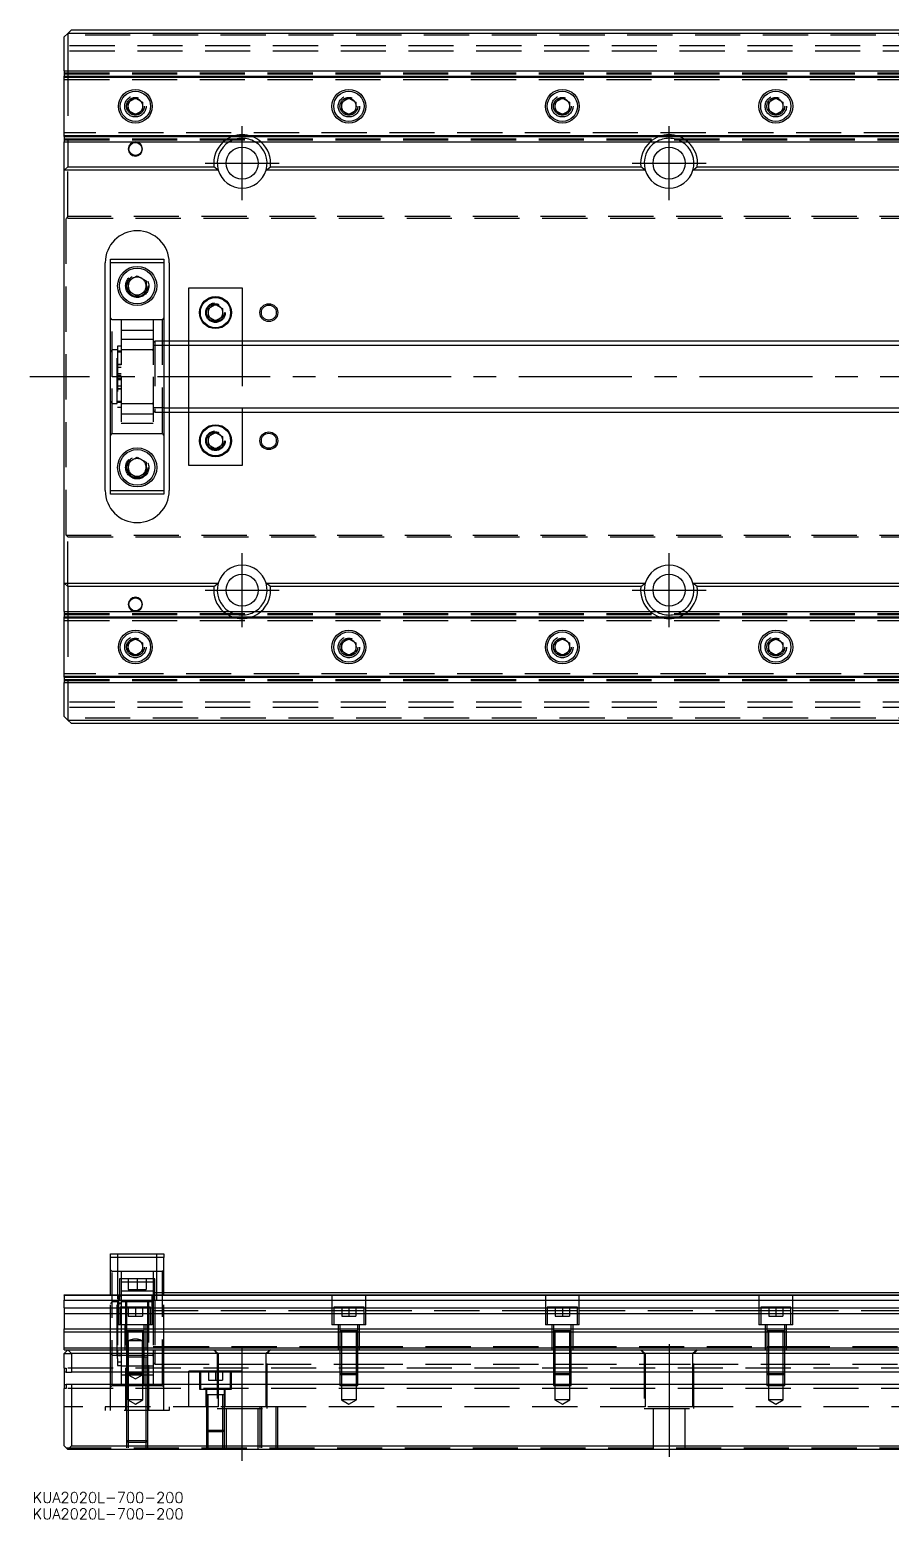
# Model space of a CAD drawing. Extents: x -10 to 959, y -321 to 120.
# Drawn here: x -9.7 to 232.4, y -321.1 to 97.5 of the extents above; entities that cross this region are included whole.
import ezdxf

# ---------------------------------------------------------------- set-up
doc = ezdxf.new("R2010")
doc.units = 0
doc.linetypes.add('CENTER', pattern=[50.8, 31.75, -6.35, 6.35, -6.35])
doc.linetypes.add('DASHED', pattern=[19.05, 12.7, -6.35])
doc.layers.get('0').update_dxf_attribs({"linetype": 'CONTINUOUS'})
doc.layers.add('CENTER', color=1, linetype='CENTER')
doc.styles.get("Standard").update_dxf_attribs({"font": 'txt.shx', "height": 3, "bigfont": 'bigfont.shx'})

# ---------------------------------------------------------------- blocks, each defined once
blk = doc.blocks.new('*U2')
at = {"color": 7, "linetype": 'CONTINUOUS'}
blk.add_text('KUA2020L-700-200', height=3, dxfattribs=at).set_placement((-8.9, -316.54))
blk = doc.blocks.new('*U3')
at = {"color": 7, "linetype": 'CONTINUOUS'}
blk.add_text('KUA2020L-700-200', height=3, dxfattribs=at).set_placement((-8.9, -321.13))

msp = doc.modelspace()

# ---------------------------------------------------------------- linework, layer by layer
at = {"color": 7, "linetype": 'CONTINUOUS'}
for p, q in [((1, 96.5), (0, 95.5)), ((2, 97.5), (1, 96.5)), ((1, 96.5), (1, 86)), ((250, 96.5), (1, 96.5)), ((2, 97.5), (250, 97.5)), ((0, 86), (0, 95.5)), ((0, 86), (0, 84.48)), ((0, 86), (250, 86)), ((0, 84.2), (0, 84.48)), ((0, 84.48), (248.73, 84.48)), ((0, 67.8), (0, 84.2)), ((0, 84.2), (248.05, 84.2)), ((18, 77.15), (20, 78.31)), ((18, 74.85), (18, 77.15)), ((20, 78.31), (22, 77.15)), ((22, 77.15), (22, 74.85)), ((78, 77.15), (80, 78.31)), ((78, 74.85), (78, 77.15)), ((80, 78.31), (82, 77.15)), ((82, 77.15), (82, 74.85)), ((138, 77.15), (140, 78.31)), ((138, 74.85), (138, 77.15)), ((140, 78.31), (142, 77.15)), ((142, 77.15), (142, 74.85)), ((198, 77.15), (200, 78.31)), ((198, 74.85), (198, 77.15)), ((200, 78.31), (202, 77.15)), ((202, 77.15), (202, 74.85)), ((20, 73.69), (18, 74.85)), ((22, 74.85), (20, 73.69)), ((80, 73.69), (78, 74.85)), ((82, 74.85), (80, 73.69)), ((140, 73.69), (138, 74.85)), ((142, 74.85), (140, 73.69)), ((200, 73.69), (198, 74.85)), ((202, 74.85), (200, 73.69)), ((0, 67.52), (0, 67.8)), ((0, 67.8), (250, 67.8)), ((0, 67.52), (0, 66)), ((0, 67.52), (250, 67.52)), ((0, 58), (0, 66)), ((0, 66), (250, 66)), ((1, 66), (1, 59)), ((0, 58), (1, 59)), ((1, 59), (42.06, 59)), ((43.29, 58), (42.06, 59)), ((56.71, 58), (57.94, 59)), ((57.94, 59), (162.06, 59)), ((163.29, 58), (162.06, 59)), ((176.71, 58), (177.94, 59)), ((177.94, 59), (250, 59)), ((0, -58), (0, 58)), ((43.29, 58), (0, 58)), ((163.29, 58), (56.71, 58)), ((250, 58), (176.71, 58)), ((11.5, -32), (11.5, 32)), ((13, 32), (13, 33)), ((13, 33), (28, 33)), ((13, -32), (13, 32)), ((28, 32), (13, 32)), ((28, 33), (28, 32)), ((28, 32), (28, -32)), ((29.5, 32), (29.5, 10)), ((18, 26.94), (20.5, 28.39)), ((18, 24.06), (18, 26.94)), ((20.5, 28.39), (23, 26.94)), ((23, 26.94), (23, 24.06)), ((20.5, 22.61), (18, 24.06)), ((23, 24.06), (20.5, 22.61)), ((35, 25), (50, 25)), ((35, 10), (35, 25)), ((50, 25), (50, 10)), ((40.5, 19.15), (42.5, 20.31)), ((40.5, 16.85), (40.5, 19.15)), ((42.5, 15.69), (40.5, 16.85)), ((42.5, 20.31), (44.5, 19.15)), ((44.5, 16.85), (42.5, 15.69)), ((44.5, 19.15), (44.5, 16.85)), ((250, 10), (28, 10)), ((28, -10), (250, -10)), ((29.5, -10), (29.5, -32)), ((35, -25), (35, -10)), ((50, -10), (50, -25)), ((40.5, -16.85), (42.5, -15.69)), ((42.5, -15.69), (44.5, -16.85)), ((40.5, -19.15), (40.5, -16.85)), ((42.5, -20.31), (40.5, -19.15)), ((44.5, -19.15), (42.5, -20.31)), ((44.5, -16.85), (44.5, -19.15)), ((18, -24.06), (20.5, -22.61)), ((18, -26.94), (18, -24.06)), ((20.5, -22.61), (23, -24.06)), ((23, -24.06), (23, -26.94)), ((50, -25), (35, -25)), ((20.5, -28.39), (18, -26.94)), ((23, -26.94), (20.5, -28.39)), ((13, -33), (13, -32)), ((13, -32), (28, -32)), ((28, -33), (13, -33)), ((28, -32), (28, -33)), ((0, -66), (0, -58)), ((0, -58), (43.29, -58)), ((1, -59), (0, -58)), ((42.06, -59), (43.29, -58)), ((56.71, -58), (163.29, -58)), ((57.94, -59), (56.71, -58)), ((162.06, -59), (163.29, -58)), ((176.71, -58), (250, -58)), ((177.94, -59), (176.71, -58)), ((42.06, -59), (1, -59)), ((1, -59), (1, -66)), ((162.06, -59), (57.94, -59)), ((250, -59), (177.94, -59)), ((0, -66), (0, -67.52)), ((0, -66), (250, -66)), ((0, -67.52), (250, -67.52)), ((0, -67.8), (0, -67.52)), ((0, -67.8), (250, -67.8)), ((0, -84.2), (0, -67.8)), ((18, -74.85), (20, -73.69)), ((18, -77.15), (18, -74.85)), ((20, -73.69), (22, -74.85)), ((22, -74.85), (22, -77.15)), ((78, -74.85), (80, -73.69)), ((78, -77.15), (78, -74.85)), ((80, -73.69), (82, -74.85)), ((82, -74.85), (82, -77.15)), ((138, -74.85), (140, -73.69)), ((138, -77.15), (138, -74.85)), ((140, -73.69), (142, -74.85)), ((142, -74.85), (142, -77.15)), ((198, -74.85), (200, -73.69)), ((198, -77.15), (198, -74.85)), ((200, -73.69), (202, -74.85)), ((202, -74.85), (202, -77.15)), ((20, -78.31), (18, -77.15)), ((22, -77.15), (20, -78.31)), ((80, -78.31), (78, -77.15)), ((82, -77.15), (80, -78.31)), ((140, -78.31), (138, -77.15)), ((142, -77.15), (140, -78.31)), ((200, -78.31), (198, -77.15)), ((202, -77.15), (200, -78.31)), ((0, -84.2), (248.05, -84.2)), ((0, -84.48), (0, -84.2)), ((0, -84.48), (0, -86)), ((0, -84.48), (248.73, -84.48)), ((0, -95.5), (0, -86)), ((0, -86), (250, -86)), ((1, -86), (1, -96.5)), ((0, -95.5), (1, -96.5)), ((1, -96.5), (2, -97.5)), ((1, -96.5), (250, -96.5)), ((250, -97.5), (2, -97.5)), ((13, -246.54), (28, -246.54)), ((13, -247.54), (13, -246.54)), ((28, -246.54), (28, -247.54)), ((13, -258.04), (13, -247.54)), ((28, -247.54), (13, -247.54)), ((28, -258.04), (28, -247.54)), ((0, -258.2), (0, -258.04)), ((0, -258.04), (256.5, -258.04)), ((0, -258.2), (256.5, -258.2)), ((0, -258.2), (0, -259.6)), ((256.5, -257.54), (28, -257.54)), ((0, -261.68), (0, -259.6)), ((0, -259.6), (256.5, -259.6)), ((0, -261.68), (0, -263.3)), ((0, -261.68), (256.5, -261.68)), ((0, -263.3), (0, -267.59)), ((0, -263.3), (256.5, -263.3)), ((0, -267.59), (256.5, -267.59)), ((0, -268.44), (0, -267.59)), ((0, -268.44), (700, -268.44)), ((0, -272.94), (0, -268.44)), ((0, -273.54), (0, -272.94)), ((0, -272.94), (700, -272.94)), ((0, -274.54), (1, -273.54)), ((0, -273.54), (1, -273.54)), ((0, -278.69), (0, -274.54)), ((1, -273.54), (699, -273.54)), ((1, -273.54), (2, -274.54)), ((2, -274.54), (2, -279.84)), ((698, -274.54), (2, -274.54)), ((0, -278.69), (0, -279.84)), ((0, -278.69), (0.5, -278.69)), ((0, -279.84), (0, -283.24)), ((0.5, -279.84), (0, -279.84)), ((0.5, -278.69), (0.5, -279.84)), ((0.5, -279.84), (2, -279.84)), ((698, -279.84), (2, -279.84)), ((0, -283.24), (0, -284.39)), ((0, -283.24), (0.5, -283.24)), ((0.5, -284.39), (0, -284.39)), ((0, -300.54), (0, -284.39)), ((2, -283.24), (0.5, -283.24)), ((0.5, -283.24), (0.5, -284.39)), ((698, -283.24), (2, -283.24)), ((2, -283.24), (2, -300.54)), ((1, -301.54), (0, -300.54)), ((2, -300.54), (1, -301.54)), ((2, -300.54), (698, -300.54)), ((699, -301.54), (1, -301.54))]:
    msp.add_line(p, q, dxfattribs=at)
at = {"color": 3, "linetype": 'DASHED'}
for p, q in [((700, 93), (0, 93)), ((266.2, 96), (0.5, 96)), ((700, 91.5), (0, 91.5)), ((0, 85.4), (700, 85.4)), ((0, 85.15), (250, 85.15)), ((0, 84.42), (256.5, 84.42)), ((1, 86), (1, 66)), ((0, 83.5), (256.5, 83.5)), ((17.5, 76), (17.53, 76.37)), ((77.5, 76), (77.53, 76.37)), ((137.5, 76), (137.53, 76.41)), ((197.5, 76), (197.53, 76.41)), ((256.5, 68.5), (0, 68.5)), ((0, 67.58), (256.5, 67.58)), ((0, 66.85), (250, 66.85)), ((0, 66.6), (700, 66.6)), ((1, 45), (1, 59)), ((1, 45), (0.5, 44.5)), ((0.5, -44.5), (0.5, 44.5)), ((699.5, 44.5), (0.5, 44.5)), ((699, 45), (1, 45)), ((17.5, 25.5), (17.52, 25.85)), ((40, 18), (40.02, 18.3)), ((13.5, 16), (13, 16.5)), ((16, 16), (13.5, 16)), ((13.5, 0), (13.5, 16)), ((25, 16), (16, 16)), ((16, 16), (16, 0)), ((25, 13.02), (16, 13.02)), ((27.5, 16), (25, 16)), ((25, 16), (25, 0)), ((28, 16.5), (27.5, 16)), ((27.5, 16), (27.5, -16)), ((16, 8.55), (15, 8.55)), ((15, 8.55), (15, -8.55)), ((25, 10.47), (16, 10.47)), ((25.5, 10), (25, 9.5)), ((28, 8.75), (25, 8.75)), ((28, 10), (25.5, 10)), ((25.5, 10), (25.5, -10)), ((29.5, 10), (29.5, 5)), ((35, 5), (35, 10)), ((50, 10), (50, -10)), ((13.5, 7.5), (13, 7)), ((14.85, 7.5), (13.5, 7.5)), ((14.85, -7.5), (14.85, 7.5)), ((15, 7.15), (14.85, 7.15)), ((16, 7.15), (15, 7.15)), ((16, 6.9), (15, 6.9)), ((24.7, 7.5), (16, 7.5)), ((25, 7.5), (24.7, 7.5)), ((29.5, 5), (29.5, -5)), ((35, -5), (35, 5)), ((13.5, -16), (13.5, 0)), ((16, 3.4), (15, 3.4)), ((15, 3.4), (16, 3.4)), ((16, 2.55), (15, 2.55)), ((15, 0.85), (16, 0.85)), ((15, 0.42), (16, 0.42)), ((16, 0), (16, -16)), ((25, 0), (25, -16)), ((15, -0.43), (16, -0.43)), ((16, -0.85), (15, -0.85)), ((15, -2.55), (16, -2.55)), ((15, -3.4), (16, -3.4)), ((16, -3.4), (15, -3.4)), ((13, -7), (13.5, -7.5)), ((13.5, -7.5), (14.85, -7.5)), ((14.85, -7.15), (15, -7.15)), ((15, -6.9), (16, -6.9)), ((15, -7.15), (16, -7.15)), ((16, -7.5), (24.7, -7.5)), ((24.7, -7.5), (25, -7.5)), ((29.5, -5), (29.5, -10)), ((35, -10), (35, -5)), ((15, -8.55), (16, -8.55)), ((16, -10.47), (25, -10.47)), ((28, -8.75), (25, -8.75)), ((25, -9.5), (25.5, -10)), ((25.5, -10), (28, -10)), ((13, -16.5), (13.5, -16)), ((13.5, -16), (16, -16)), ((16, -13.02), (25, -13.02)), ((16, -16), (25, -16)), ((25, -16), (27.5, -16)), ((27.5, -16), (28, -16.5)), ((40, -18), (40.02, -17.7)), ((17.5, -25.5), (17.52, -25.15)), ((0.5, -44.5), (1, -45)), ((0.5, -44.5), (699.5, -44.5)), ((1, -59), (1, -45)), ((1, -45), (699, -45)), ((0, -66.6), (700, -66.6)), ((0, -66.85), (250, -66.85)), ((1, -66), (1, -86)), ((0, -67.58), (256.5, -67.58)), ((0, -68.5), (256.5, -68.5)), ((17.5, -76), (17.53, -75.59)), ((77.5, -76), (77.53, -75.59)), ((137.5, -76), (137.53, -75.59)), ((197.5, -76), (197.53, -75.59)), ((256.5, -83.5), (0, -83.5)), ((0, -84.42), (256.5, -84.42)), ((0, -85.15), (250, -85.15)), ((0, -85.4), (700, -85.4)), ((700, -91.5), (0, -91.5)), ((700, -93), (0, -93)), ((266.2, -96), (0.5, -96)), ((15, -246.54), (15, -259.54)), ((26, -259.54), (26, -246.54)), ((13.5, -251.54), (13, -251.04)), ((28, -251.04), (27.5, -251.54)), ((16, -251.54), (13.5, -251.54)), ((13.5, -283.54), (13.5, -251.54)), ((15.5, -253.54), (15.5, -258.04)), ((25.5, -253.54), (15.5, -253.54)), ((25, -251.54), (16, -251.54)), ((16, -251.54), (16, -253.54)), ((16, -253.54), (16, -258.04)), ((25, -254.51), (16, -254.51)), ((18, -253.54), (18, -256.54)), ((20.5, -253.54), (20.5, -256.54)), ((23, -253.54), (23, -256.54)), ((27.5, -251.54), (25, -251.54)), ((25, -251.54), (25, -253.54)), ((25, -253.54), (25, -258.04)), ((25.5, -258.04), (25.5, -253.54)), ((27.5, -251.54), (27.5, -283.54)), ((13, -273.54), (13, -258.04)), ((15.5, -258.44), (15, -258.44)), ((15, -259.54), (26, -259.54)), ((15, -259.54), (15, -273.54)), ((15.25, -258.04), (15.25, -266.54)), ((15.5, -258.04), (15.5, -259.54)), ((16, -258.44), (15.5, -258.44)), ((25, -257.06), (16, -257.06)), ((16, -258.04), (16, -259.54)), ((16, -259.54), (16, -261.54)), ((17.25, -259.54), (17.25, -290.54)), ((17.5, -259.54), (17.5, -261.54)), ((18, -256.54), (20.5, -256.54)), ((20.5, -256.54), (23, -256.54)), ((23.5, -261.54), (23.5, -259.54)), ((23.75, -290.54), (23.75, -259.54)), ((24.75, -266.54), (24.75, -258.04)), ((25.5, -257.54), (25, -258.04)), ((25, -258.04), (25, -259.54)), ((25, -259.54), (25, -273.54)), ((28, -257.54), (25.5, -257.54)), ((25.5, -259.54), (25.5, -258.04)), ((25.5, -259.54), (25.5, -273.54)), ((28, -273.54), (28, -258.04)), ((75.25, -258.04), (75.25, -266.54)), ((84.75, -266.54), (84.75, -258.04)), ((135.25, -258.04), (135.25, -266.54)), ((144.75, -266.54), (144.75, -258.04)), ((195.25, -258.04), (195.25, -266.54)), ((204.75, -266.54), (204.75, -258.04)), ((13.5, -260.04), (13, -260.54)), ((14.85, -260.04), (13.5, -260.04)), ((14.85, -273.54), (14.85, -260.04)), ((15, -260.39), (14.85, -260.39)), ((16, -260.39), (15, -260.39)), ((16, -260.64), (15, -260.64)), ((15.75, -261.54), (15.75, -266.54)), ((24.25, -261.54), (15.75, -261.54)), ((17.5, -260.04), (16, -260.04)), ((16, -261.54), (16, -266.54)), ((23.5, -260.04), (17.5, -260.04)), ((17.5, -261.54), (17.5, -266.54)), ((18, -261.54), (18, -264.04)), ((20, -261.54), (20, -264.04)), ((22, -261.54), (22, -264.04)), ((24.7, -260.04), (23.5, -260.04)), ((23.5, -266.54), (23.5, -261.54)), ((24.25, -266.54), (24.25, -261.54)), ((25, -260.04), (24.7, -260.04)), ((28, -262.54), (25, -262.54)), ((75.75, -262.54), (28, -262.54)), ((75.75, -261.54), (75.75, -266.54)), ((84.25, -261.54), (75.75, -261.54)), ((84.25, -262.54), (75.75, -262.54)), ((78, -261.54), (78, -264.04)), ((80, -261.54), (80, -264.04)), ((82, -261.54), (82, -264.04)), ((84.25, -266.54), (84.25, -261.54)), ((135.75, -262.54), (84.25, -262.54)), ((135.75, -261.54), (135.75, -266.54)), ((144.25, -261.54), (135.75, -261.54)), ((144.25, -262.54), (135.75, -262.54)), ((138, -261.54), (138, -264.04)), ((140, -261.54), (140, -264.04)), ((142, -261.54), (142, -264.04)), ((144.25, -266.54), (144.25, -261.54)), ((195.75, -262.54), (144.25, -262.54)), ((195.75, -261.54), (195.75, -266.54)), ((204.25, -261.54), (195.75, -261.54)), ((204.25, -262.54), (195.75, -262.54)), ((198, -261.54), (198, -264.04)), ((200, -261.54), (200, -264.04)), ((202, -261.54), (202, -264.04)), ((204.25, -266.54), (204.25, -261.54)), ((255.75, -262.54), (204.25, -262.54)), ((24.75, -266.54), (15.25, -266.54)), ((16, -266.54), (16, -273.54)), ((17, -266.54), (17, -273.54)), ((17.5, -266.54), (17.5, -268.14)), ((18, -264.04), (20, -264.04)), ((20, -264.04), (22, -264.04)), ((22.5, -268.14), (22.5, -266.54)), ((23, -273.54), (23, -266.54)), ((23.5, -273.54), (23.5, -266.54)), ((84.75, -266.54), (75.25, -266.54)), ((77, -266.54), (77, -273.54)), ((77.5, -266.54), (77.5, -268.14)), ((78, -264.04), (80, -264.04)), ((80, -264.04), (82, -264.04)), ((82.5, -268.14), (82.5, -266.54)), ((83, -273.54), (83, -266.54)), ((144.75, -266.54), (135.25, -266.54)), ((137, -266.54), (137, -273.54)), ((137.5, -266.54), (137.5, -268.14)), ((138, -264.04), (140, -264.04)), ((140, -264.04), (142, -264.04)), ((142.5, -268.14), (142.5, -266.54)), ((143, -273.54), (143, -266.54)), ((204.75, -266.54), (195.25, -266.54)), ((197, -266.54), (197, -273.54)), ((197.5, -266.54), (197.5, -268.14)), ((198, -264.04), (200, -264.04)), ((200, -264.04), (202, -264.04)), ((202.5, -268.14), (202.5, -266.54)), ((203, -273.54), (203, -266.54)), ((17.5, -268.13), (17.5, -268.14)), ((22.5, -268.14), (17.5, -268.14)), ((17.5, -268.14), (17.5, -273.54)), ((17.5, -268.14), (17.5, -268.14)), ((17.9, -268.14), (17.9, -273.54)), ((18, -271.04), (18, -273.54)), ((22, -271.04), (18, -271.04)), ((20.06, -270.54), (19.94, -270.54)), ((22, -273.54), (22, -271.04)), ((22.1, -273.54), (22.1, -268.14)), ((22.5, -268.14), (22.5, -268.13)), ((22.5, -273.54), (22.5, -268.14)), ((22.5, -268.14), (22.5, -268.14)), ((77.5, -268.13), (77.5, -268.14)), ((82.5, -268.14), (77.5, -268.14)), ((77.5, -268.14), (77.5, -268.14)), ((77.5, -268.14), (77.5, -273.54)), ((77.9, -268.14), (77.9, -273.54)), ((82.1, -273.54), (82.1, -268.14)), ((82.5, -268.14), (82.5, -268.13)), ((82.5, -268.14), (82.5, -268.14)), ((82.5, -273.54), (82.5, -268.14)), ((137.5, -268.13), (137.5, -268.14)), ((142.5, -268.14), (137.5, -268.14)), ((142.5, -268.14), (137.5, -268.14)), ((137.5, -268.14), (137.5, -273.54)), ((137.5, -268.14), (137.5, -268.14)), ((137.9, -268.14), (137.9, -273.54)), ((142.1, -273.54), (142.1, -268.14)), ((142.5, -268.14), (142.5, -268.13)), ((142.5, -273.54), (142.5, -268.14)), ((142.5, -268.14), (142.5, -268.14)), ((197.5, -268.13), (197.5, -268.14)), ((202.5, -268.14), (197.5, -268.14)), ((202.5, -268.14), (197.5, -268.14)), ((197.5, -268.14), (197.5, -273.54)), ((197.5, -268.14), (197.5, -268.14)), ((197.9, -268.14), (197.9, -273.54)), ((202.1, -273.54), (202.1, -268.14)), ((202.5, -268.14), (202.5, -268.13)), ((202.5, -273.54), (202.5, -268.14)), ((202.5, -268.14), (202.5, -268.14)), ((0, -274.54), (2, -274.54)), ((13, -279.84), (13, -273.54)), ((13, -274.54), (13.5, -275.04)), ((13.5, -275.04), (14.85, -275.04)), ((14.85, -275.04), (14.85, -273.54)), ((14.85, -274.69), (15, -274.69)), ((15, -273.54), (15, -274.41)), ((15, -275.98), (15, -274.41)), ((15, -274.43), (16, -274.43)), ((15, -274.43), (16, -274.43)), ((15, -274.69), (16, -274.69)), ((16, -275.22), (15, -275.22)), ((15, -275.98), (15, -277.73)), ((16, -273.54), (16, -279.84)), ((16, -275.04), (17.5, -275.04)), ((17.5, -273.54), (17.5, -279.84)), ((17.5, -273.54), (17.5, -279.84)), ((17.5, -275.04), (17.9, -275.04)), ((17.9, -275.54), (17.5, -275.54)), ((17.9, -273.54), (17.9, -279.84)), ((17.9, -275.04), (18, -275.04)), ((18, -275.54), (17.9, -275.54)), ((18, -273.54), (18, -279.84)), ((18, -275.04), (22, -275.04)), ((22, -275.54), (18, -275.54)), ((22, -279.84), (22, -273.54)), ((22, -275.04), (22.1, -275.04)), ((22.1, -275.54), (22, -275.54)), ((22.1, -279.84), (22.1, -273.54)), ((22.1, -275.04), (22.5, -275.04)), ((22.5, -275.54), (22.1, -275.54)), ((22.5, -279.84), (22.5, -273.54)), ((22.5, -279.84), (22.5, -273.54)), ((22.5, -275.04), (23.5, -275.04)), ((23.5, -275.54), (22.5, -275.54)), ((23, -279.84), (23, -275.54)), ((23.5, -275.54), (23.5, -273.54)), ((23.5, -275.04), (24.7, -275.04)), ((23.5, -275.54), (23.5, -275.53)), ((23.5, -279.84), (23.5, -275.54)), ((23.5, -275.54), (23.5, -275.54)), ((24.7, -275.04), (25, -275.04)), ((25, -272.54), (28, -272.54)), ((25, -273.54), (25, -279.84)), ((25.5, -273.54), (25.5, -277.54)), ((28, -272.54), (77.5, -272.54)), ((28, -279.84), (28, -273.54)), ((42, -273.54), (43, -274.54)), ((42.06, -273.54), (43.29, -274.54)), ((43, -274.54), (43, -290.04)), ((43.29, -274.54), (43.29, -279.84)), ((57.94, -273.54), (56.71, -274.54)), ((56.71, -279.84), (56.71, -274.54)), ((57, -274.54), (58, -273.54)), ((57, -290.04), (57, -274.54)), ((77.5, -272.54), (77.9, -272.54)), ((77.5, -273.54), (77.5, -279.84)), ((77.5, -273.54), (77.5, -279.84)), ((77.9, -272.54), (82.1, -272.54)), ((77.9, -273.54), (77.9, -279.84)), ((82.1, -272.54), (82.5, -272.54)), ((82.1, -279.84), (82.1, -273.54)), ((82.5, -272.54), (137.5, -272.54)), ((82.5, -279.84), (82.5, -273.54)), ((82.5, -279.84), (82.5, -273.54)), ((137.5, -272.54), (137.9, -272.54)), ((137.5, -273.54), (137.5, -279.84)), ((137.5, -273.54), (137.5, -279.84)), ((137.9, -272.54), (142.1, -272.54)), ((137.9, -273.54), (137.9, -279.84)), ((142.1, -272.54), (142.5, -272.54)), ((142.1, -279.84), (142.1, -273.54)), ((142.5, -272.54), (197.5, -272.54)), ((142.5, -279.84), (142.5, -273.54)), ((142.5, -279.84), (142.5, -273.54)), ((162, -273.54), (163, -274.54)), ((162.06, -273.54), (163.29, -274.54)), ((163, -274.54), (163, -290.04)), ((163.29, -274.54), (163.29, -279.84)), ((177.94, -273.54), (176.71, -274.54)), ((176.71, -279.84), (176.71, -274.54)), ((177, -274.54), (178, -273.54)), ((177, -290.04), (177, -274.54)), ((197.5, -272.54), (197.9, -272.54)), ((197.5, -273.54), (197.5, -279.84)), ((197.5, -273.54), (197.5, -279.84)), ((197.9, -272.54), (202.1, -272.54)), ((197.9, -273.54), (197.9, -279.84)), ((202.1, -272.54), (202.5, -272.54)), ((202.1, -279.84), (202.1, -273.54)), ((202.5, -272.54), (238, -272.54)), ((202.5, -279.84), (202.5, -273.54)), ((202.5, -279.84), (202.5, -273.54)), ((699.5, -278.69), (0.5, -278.69)), ((13, -283.24), (13, -279.84)), ((15, -276.92), (16, -276.92)), ((15, -277.73), (15, -277.93)), ((15, -277.93), (16, -277.93)), ((16, -278.01), (17.5, -278.01)), ((16, -279.84), (16, -283.24)), ((17.5, -278.01), (17.9, -278.01)), ((17.5, -279.84), (17.5, -280.14)), ((17.5, -279.84), (17.5, -280.14)), ((17.5, -280.14), (17.9, -280.54)), ((17.5, -280.14), (17.5, -283.24)), ((17.5, -280.14), (22.5, -280.14)), ((17.9, -278.01), (18, -278.01)), ((17.9, -279.84), (17.9, -280.54)), ((18, -278.01), (22, -278.01)), ((18, -279.84), (18, -279.91)), ((18, -279.91), (18, -280.54)), ((18, -279.91), (18.17, -280.54)), ((22, -279.91), (18, -279.91)), ((21.83, -280.54), (22, -279.91)), ((22, -278.01), (22.1, -278.01)), ((22, -279.91), (22, -279.84)), ((22, -280.54), (22, -279.91)), ((22.1, -278.01), (22.5, -278.01)), ((22.1, -280.54), (22.1, -279.84)), ((22.1, -280.54), (22.5, -280.14)), ((22.5, -278.01), (23, -278.01)), ((22.5, -280.14), (22.5, -279.84)), ((22.5, -280.14), (22.5, -279.84)), ((22.5, -283.24), (22.5, -280.14)), ((23, -278.01), (23.5, -278.01)), ((23, -283.24), (23, -279.84)), ((23.5, -278.01), (25, -278.01)), ((23.5, -283.24), (23.5, -279.84)), ((25, -277.04), (25.5, -277.54)), ((25, -279.84), (25, -283.24)), ((25.5, -277.54), (28, -277.54)), ((28, -277.54), (43.29, -277.54)), ((28, -283.24), (28, -279.84)), ((43.29, -279.54), (35, -279.54)), ((35, -279.84), (35, -279.54)), ((35, -283.24), (35, -279.84)), ((38, -279.54), (38, -284.54)), ((38.25, -279.54), (38.25, -279.84)), ((38.25, -279.84), (38.25, -283.24)), ((40.5, -279.54), (40.5, -282.04)), ((42.5, -279.54), (42.5, -282.04)), ((43.29, -277.54), (56.71, -277.54)), ((50, -279.54), (43.29, -279.54)), ((43.29, -279.84), (43.29, -283.24)), ((44.5, -279.54), (44.5, -282.04)), ((46.75, -279.84), (46.75, -279.54)), ((46.75, -283.24), (46.75, -279.84)), ((47, -284.54), (47, -279.54)), ((50, -279.84), (50, -279.54)), ((50, -283.24), (50, -279.84)), ((56.71, -277.54), (77.5, -277.54)), ((56.71, -283.24), (56.71, -279.84)), ((77.5, -277.54), (77.9, -277.54)), ((77.5, -279.84), (77.5, -280.14)), ((77.5, -279.84), (77.5, -280.14)), ((77.5, -280.14), (77.9, -280.54)), ((77.5, -280.14), (77.5, -283.24)), ((77.5, -280.14), (82.5, -280.14)), ((77.9, -277.54), (82.1, -277.54)), ((77.9, -279.84), (77.9, -280.54)), ((82.1, -277.54), (82.5, -277.54)), ((82.1, -280.54), (82.1, -279.84)), ((82.1, -280.54), (82.5, -280.14)), ((82.5, -277.54), (137.5, -277.54)), ((82.5, -280.14), (82.5, -279.84)), ((82.5, -280.14), (82.5, -279.84)), ((82.5, -283.24), (82.5, -280.14)), ((137.5, -277.54), (137.9, -277.54)), ((137.5, -279.84), (137.5, -280.14)), ((137.5, -279.84), (137.5, -280.14)), ((137.5, -280.14), (137.9, -280.54)), ((137.5, -280.14), (137.5, -283.24)), ((137.5, -280.14), (142.5, -280.14)), ((137.9, -277.54), (142.1, -277.54)), ((137.9, -279.84), (137.9, -280.54)), ((142.1, -277.54), (142.5, -277.54)), ((142.1, -280.54), (142.1, -279.84)), ((142.1, -280.54), (142.5, -280.14)), ((142.5, -277.54), (163.29, -277.54)), ((142.5, -280.14), (142.5, -279.84)), ((142.5, -280.14), (142.5, -279.84)), ((142.5, -283.24), (142.5, -280.14)), ((163.29, -277.54), (176.71, -277.54)), ((163.29, -279.84), (163.29, -283.24)), ((176.71, -277.54), (197.5, -277.54)), ((176.71, -283.24), (176.71, -279.84)), ((197.5, -277.54), (197.9, -277.54)), ((197.5, -279.84), (197.5, -280.14)), ((197.5, -279.84), (197.5, -280.14)), ((197.5, -280.14), (197.9, -280.54)), ((197.5, -280.14), (197.5, -283.24)), ((197.5, -280.14), (202.5, -280.14)), ((197.9, -277.54), (202.1, -277.54)), ((197.9, -279.84), (197.9, -280.54)), ((202.1, -277.54), (202.5, -277.54)), ((202.1, -280.54), (202.1, -279.84)), ((202.1, -280.54), (202.5, -280.14)), ((202.5, -277.54), (238, -277.54)), ((202.5, -280.14), (202.5, -279.84)), ((202.5, -280.14), (202.5, -279.84)), ((202.5, -283.24), (202.5, -280.14)), ((699.5, -284.39), (0.5, -284.39)), ((13, -290.54), (13, -283.24)), ((13, -284.04), (13.5, -283.54)), ((13.5, -283.54), (16, -283.54)), ((16, -280.56), (25, -280.56)), ((16, -283.24), (16, -283.54)), ((16, -283.54), (17.5, -283.54)), ((17.5, -283.24), (17.5, -283.54)), ((17.5, -283.54), (17.5, -290.54)), ((17.5, -283.54), (22.5, -283.54)), ((17.9, -280.54), (17.9, -283.54)), ((22.1, -280.54), (17.9, -280.54)), ((17.9, -283.54), (17.9, -287.54)), ((18, -280.54), (20, -281.69)), ((18, -280.54), (18, -283.24)), ((18, -283.24), (18, -283.54)), ((18, -283.54), (18, -290.54)), ((20, -281.69), (22, -280.54)), ((22.1, -283.54), (22.1, -280.54)), ((22.1, -287.54), (22.1, -283.54)), ((22.5, -283.54), (22.5, -283.24)), ((22.5, -283.54), (23, -283.54)), ((23, -290.54), (23, -283.24)), ((23, -283.54), (23.5, -283.54)), ((23.5, -290.54), (23.5, -283.24)), ((23.5, -283.54), (25, -283.54)), ((25, -283.24), (25, -283.54)), ((25, -283.54), (27.5, -283.54)), ((27.5, -283.54), (28, -284.04)), ((28, -290.54), (28, -283.24)), ((35, -289.54), (35, -283.24)), ((38, -284.54), (47, -284.54)), ((38.25, -283.24), (38.25, -284.54)), ((39.75, -284.54), (39.75, -289.54)), ((40, -284.54), (40, -286.14)), ((40.5, -282.04), (42.5, -282.04)), ((42.5, -282.04), (44.5, -282.04)), ((43.29, -283.24), (43.29, -289.54)), ((45, -286.14), (45, -284.54)), ((45.25, -289.54), (45.25, -284.54)), ((46.75, -284.54), (46.75, -283.24)), ((50, -289.54), (50, -283.24)), ((56.71, -289.54), (56.71, -283.24)), ((77.5, -283.24), (77.5, -283.54)), ((77.5, -283.54), (82.5, -283.54)), ((77.9, -280.54), (77.9, -283.54)), ((82.1, -280.54), (77.9, -280.54)), ((77.9, -283.54), (77.9, -287.54)), ((82.1, -283.54), (82.1, -280.54)), ((82.1, -287.54), (82.1, -283.54)), ((82.5, -283.54), (82.5, -283.24)), ((137.5, -283.24), (137.5, -283.54)), ((137.5, -283.54), (142.5, -283.54)), ((137.9, -280.54), (137.9, -283.54)), ((142.1, -280.54), (137.9, -280.54)), ((137.9, -283.54), (137.9, -287.54)), ((142.1, -283.54), (142.1, -280.54)), ((142.1, -287.54), (142.1, -283.54)), ((142.5, -283.54), (142.5, -283.24)), ((163.29, -283.24), (163.29, -289.54)), ((176.71, -289.54), (176.71, -283.24)), ((197.5, -283.24), (197.5, -283.54)), ((197.5, -283.54), (202.5, -283.54)), ((197.9, -280.54), (197.9, -283.54)), ((202.1, -280.54), (197.9, -280.54)), ((197.9, -283.54), (197.9, -287.54)), ((202.1, -283.54), (202.1, -280.54)), ((202.1, -287.54), (202.1, -283.54)), ((202.5, -283.54), (202.5, -283.24)), ((17.9, -287.54), (20, -288.75)), ((22.1, -287.54), (17.9, -287.54)), ((20, -288.75), (22.1, -287.54)), ((40, -286.13), (40, -286.14)), ((40, -286.14), (40, -286.14)), ((40, -286.14), (40, -289.54)), ((43.29, -286.14), (40, -286.14)), ((40.4, -286.14), (40.4, -289.54)), ((45, -286.14), (43.29, -286.14)), ((44.6, -289.54), (44.6, -286.14)), ((45, -286.14), (45, -286.13)), ((45, -286.14), (45, -286.14)), ((45, -289.54), (45, -286.14)), ((77.9, -287.54), (80, -288.75)), ((82.1, -287.54), (77.9, -287.54)), ((80, -288.75), (82.1, -287.54)), ((137.9, -287.54), (140, -288.75)), ((142.1, -287.54), (137.9, -287.54)), ((140, -288.75), (142.1, -287.54)), ((197.9, -287.54), (200, -288.75)), ((202.1, -287.54), (197.9, -287.54)), ((200, -288.75), (202.1, -287.54)), ((43.29, -289.54), (0, -289.54)), ((11.5, -289.54), (11.5, -290.54)), ((29.5, -290.54), (11.5, -290.54)), ((17.5, -290.54), (17.5, -299.04)), ((17.5, -290.54), (17.5, -299.04)), ((18, -290.54), (18, -299.54)), ((23, -299.54), (23, -290.54)), ((23.5, -299.04), (23.5, -290.54)), ((23.5, -299.04), (23.5, -290.54)), ((29.5, -289.54), (29.5, -290.54)), ((40, -289.54), (40, -296.14)), ((40, -289.54), (40, -296.14)), ((40.4, -289.54), (40.4, -296.54)), ((43, -290.04), (57, -290.04)), ((56.71, -289.54), (43.29, -289.54)), ((44.6, -296.54), (44.6, -289.54)), ((45, -296.14), (45, -289.54)), ((45, -296.14), (45, -289.54)), ((45.5, -290.04), (45.5, -301.54)), ((54.5, -301.54), (54.5, -290.04)), ((55, -289.54), (55, -301.04)), ((55.4, -289.54), (55.4, -301.04)), ((163.29, -289.54), (56.71, -289.54)), ((59.6, -301.04), (59.6, -289.54)), ((60, -301.04), (60, -289.54)), ((163, -290.04), (177, -290.04)), ((176.71, -289.54), (163.29, -289.54)), ((165.5, -290.04), (165.5, -301.54)), ((174.5, -301.54), (174.5, -290.04)), ((283.29, -289.54), (176.71, -289.54)), ((40, -296.14), (40.4, -296.54)), ((40, -296.14), (45, -296.14)), ((40, -296.14), (40, -301.04)), ((44.6, -296.54), (40.4, -296.54)), ((40.4, -296.54), (40.4, -301.04)), ((44.6, -296.54), (45, -296.14)), ((44.6, -301.04), (44.6, -296.54)), ((45, -301.04), (45, -296.14)), ((0.5, -301.04), (699.5, -301.04)), ((17.5, -299.04), (18, -299.54)), ((17.5, -299.04), (17.5, -301.04)), ((17.5, -299.04), (23.5, -299.04)), ((18, -299.54), (18, -301.04)), ((23, -299.54), (18, -299.54)), ((23, -299.54), (23.5, -299.04)), ((23, -301.04), (23, -299.54)), ((23.5, -301.04), (23.5, -299.04))]:
    msp.add_line(p, q, dxfattribs=at)
at = {"color": 3, "linetype": 'CONTINUOUS'}
for p, q in [((250, 8.75), (28, 8.75)), ((28, -8.75), (250, -8.75))]:
    msp.add_line(p, q, dxfattribs=at)
at = {"color": 7, "linetype": 'CONTINUOUS'}
for centre, radius in [((20, 76), 4.75), ((20, 76), 4.25), ((80, 76), 4.75), ((80, 76), 4.25), ((140, 76), 4.75), ((140, 76), 4.25), ((200, 76), 4.75), ((200, 76), 4.25), ((50, 60), 4.5), ((170, 60), 4.5), ((20.5, 25.5), 5.5), ((20.5, 25.5), 5), ((42.5, 18), 4.5), ((42.5, 18), 4.25), ((57.5, 18), 2.1), ((42.5, -18), 4.5), ((42.5, -18), 4.25), ((57.5, -18), 2.1), ((20.5, -25.5), 5.5), ((20.5, -25.5), 5), ((50, -60), 4.5), ((170, -60), 4.5), ((20, -76), 4.75), ((20, -76), 4.25), ((80, -76), 4.75), ((80, -76), 4.25), ((140, -76), 4.75), ((140, -76), 4.25), ((200, -76), 4.75), ((200, -76), 4.25)]:
    msp.add_circle(centre, radius, dxfattribs=at)
at = {"color": 3, "linetype": 'DASHED'}
for centre, radius in [((20, 76), 3), ((20, 76), 2.5), ((80, 76), 3), ((80, 76), 2.5), ((140, 76), 3), ((140, 76), 2.5), ((200, 76), 3), ((200, 76), 2.5), ((20.5, 25.5), 3.25), ((20.5, 25.5), 3), ((42.5, 18), 2.75), ((42.5, 18), 2.5), ((42.5, -18), 2.75), ((42.5, -18), 2.5), ((20.5, -25.5), 3.25), ((20.5, -25.5), 3), ((20, -76), 3), ((20, -76), 2.5), ((80, -76), 3), ((80, -76), 2.5), ((140, -76), 3), ((140, -76), 2.5), ((200, -76), 3), ((200, -76), 2.5)]:
    msp.add_circle(centre, radius, dxfattribs=at)
at = {"color": 3, "linetype": 'CONTINUOUS'}
for centre, radius in [((20, 64), 1.83), ((57.5, 18), 2.5), ((57.5, -18), 2.5), ((20, -64), 1.83)]:
    msp.add_circle(centre, radius, dxfattribs=at)
at = {"color": 3, "linetype": 'DASHED'}
for centre, radius, start, end in [((20, 76), 2.1, 162.2472, 180), ((20, 76), 2.1, 180, 197.7528), ((20, 76), 2.1, 137.7528, 162.2472), ((20, 76), 2.1, 197.7528, 222.2472), ((20, 76), 2.1, 102.2472, 137.7528), ((20, 76), 2.1, 77.7528, 102.2472), ((20, 76), 2.1, 42.2472, 77.7528), ((20, 76), 2.1, 17.7528, 42.2472), ((20, 76), 2.1, 317.7528, 342.2472), ((20, 76), 2.1, 342.2472, 17.7528), ((80, 76), 2.1, 162.2472, 180), ((80, 76), 2.1, 180, 197.7528), ((80, 76), 2.1, 137.7528, 162.2472), ((80, 76), 2.1, 197.7528, 222.2472), ((80, 76), 2.1, 102.2472, 137.7528), ((80, 76), 2.1, 77.7528, 102.2472), ((80, 76), 2.1, 42.2472, 77.7528), ((80, 76), 2.1, 17.7528, 42.2472), ((80, 76), 2.1, 317.7528, 342.2472), ((80, 76), 2.1, 342.2472, 17.7528), ((140, 76), 2.1, 162.2472, 180), ((140, 76), 2.1, 180, 197.7528), ((140, 76), 2.1, 137.7528, 162.2472), ((140, 76), 2.1, 197.7528, 222.2472), ((140, 76), 2.1, 102.2472, 137.7528), ((140, 76), 2.1, 77.7528, 102.2472), ((140, 76), 2.1, 42.2472, 77.7528), ((140, 76), 2.1, 17.7528, 42.2472), ((140, 76), 2.1, 317.7528, 342.2472), ((140, 76), 2.1, 342.2472, 17.7528), ((200, 76), 2.1, 162.2472, 180), ((200, 76), 2.1, 180, 197.7528), ((200, 76), 2.1, 137.7528, 162.2472), ((200, 76), 2.1, 197.7528, 222.2472), ((200, 76), 2.1, 102.2472, 137.7528), ((200, 76), 2.1, 77.7528, 102.2472), ((200, 76), 2.1, 42.2472, 77.7528), ((200, 76), 2.1, 17.7528, 42.2472), ((200, 76), 2.1, 317.7528, 342.2472), ((200, 76), 2.1, 342.2472, 17.7528), ((20, 76), 2.1, 222.2472, 257.7528), ((20, 76), 2.1, 257.7528, 282.2472), ((20, 76), 2.1, 282.2472, 317.7528), ((80, 76), 2.1, 222.2472, 257.7528), ((80, 76), 2.1, 257.7528, 282.2472), ((80, 76), 2.1, 282.2472, 317.7528), ((140, 76), 2.1, 222.2472, 257.7528), ((140, 76), 2.1, 257.7528, 282.2472), ((140, 76), 2.1, 282.2472, 317.7528), ((200, 76), 2.1, 222.2472, 257.7528), ((200, 76), 2.1, 257.7528, 282.2472), ((200, 76), 2.1, 282.2472, 317.7528), ((50, 60), 8, 48.5904, 131.4096), ((50, 60), 7, 58.9973, 121.0027), ((170, 60), 8, 48.5904, 131.4096), ((170, 60), 7, 58.9973, 121.0027), ((20.5, 25.5), 2.5, 120, 180), ((20.5, 25.5), 2.5, 180, 240), ((20.5, 25.5), 2.5, 60, 120), ((20.5, 25.5), 2.5, 0, 60), ((20.5, 25.5), 2.5, 300, 0), ((20.5, 25.5), 2.5, 240, 300), ((42.5, 18), 2.1, 162.2472, 180), ((42.5, 18), 2.1, 180, 197.7528), ((42.5, 18), 2.1, 137.7528, 162.2472), ((42.5, 18), 2.1, 197.7528, 222.2472), ((42.5, 18), 2.1, 102.2472, 137.7528), ((42.5, 18), 2.1, 77.7528, 102.2472), ((42.5, 18), 2.1, 42.2472, 77.7528), ((42.5, 18), 2.1, 17.7528, 42.2472), ((42.5, 18), 2.1, 317.7528, 342.2472), ((42.5, 18), 2.1, 342.2472, 17.7528), ((42.5, 18), 2.1, 222.2472, 257.7528), ((42.5, 18), 2.1, 257.7528, 282.2472), ((42.5, 18), 2.1, 282.2472, 317.7528), ((24.7, 7.8), 0.3, 270, 360), ((24.7, -7.8), 0.3, 0, 90), ((42.5, -18), 2.1, 137.7528, 162.2472), ((42.5, -18), 2.1, 102.2472, 137.7528), ((42.5, -18), 2.1, 77.7528, 102.2472), ((42.5, -18), 2.1, 42.2472, 77.7528), ((42.5, -18), 2.1, 17.7528, 42.2472), ((42.5, -18), 2.1, 162.2472, 180), ((42.5, -18), 2.1, 180, 197.7528), ((42.5, -18), 2.1, 197.7528, 222.2472), ((42.5, -18), 2.1, 222.2472, 257.7528), ((42.5, -18), 2.1, 257.7528, 282.2472), ((42.5, -18), 2.1, 282.2472, 317.7528), ((42.5, -18), 2.1, 317.7528, 342.2472), ((42.5, -18), 2.1, 342.2472, 17.7528), ((20.5, -25.5), 2.5, 120, 180), ((20.5, -25.5), 2.5, 60, 120), ((20.5, -25.5), 2.5, 0, 60), ((20.5, -25.5), 2.5, 180, 240), ((20.5, -25.5), 2.5, 240, 300), ((20.5, -25.5), 2.5, 300, 0), ((50, -60), 8, 228.5904, 311.4096), ((50, -60), 7, 238.9973, 301.0027), ((170, -60), 8, 228.5904, 311.4096), ((170, -60), 7, 238.9973, 301.0027), ((20, -76), 2.1, 137.7528, 162.2472), ((20, -76), 2.1, 102.2472, 137.7528), ((20, -76), 2.1, 77.7528, 102.2472), ((20, -76), 2.1, 42.2472, 77.7528), ((20, -76), 2.1, 17.7528, 42.2472), ((80, -76), 2.1, 137.7528, 162.2472), ((80, -76), 2.1, 102.2472, 137.7528), ((80, -76), 2.1, 77.7528, 102.2472), ((80, -76), 2.1, 42.2472, 77.7528), ((80, -76), 2.1, 17.7528, 42.2472), ((140, -76), 2.1, 137.7528, 162.2472), ((140, -76), 2.1, 102.2472, 137.7528), ((140, -76), 2.1, 77.7528, 102.2472), ((140, -76), 2.1, 42.2472, 77.7528), ((140, -76), 2.1, 17.7528, 42.2472), ((200, -76), 2.1, 137.7528, 162.2472), ((200, -76), 2.1, 102.2472, 137.7528), ((200, -76), 2.1, 77.7528, 102.2472), ((200, -76), 2.1, 42.2472, 77.7528), ((200, -76), 2.1, 17.7528, 42.2472), ((20, -76), 2.1, 162.2472, 180), ((20, -76), 2.1, 180, 197.7528), ((20, -76), 2.1, 197.7528, 222.2472), ((20, -76), 2.1, 222.2472, 257.7528), ((20, -76), 2.1, 257.7528, 282.2472), ((20, -76), 2.1, 282.2472, 317.7528), ((20, -76), 2.1, 317.7528, 342.2472), ((20, -76), 2.1, 342.2472, 17.7528), ((80, -76), 2.1, 162.2472, 180), ((80, -76), 2.1, 180, 197.7528), ((80, -76), 2.1, 197.7528, 222.2472), ((80, -76), 2.1, 222.2472, 257.7528), ((80, -76), 2.1, 257.7528, 282.2472), ((80, -76), 2.1, 282.2472, 317.7528), ((80, -76), 2.1, 317.7528, 342.2472), ((80, -76), 2.1, 342.2472, 17.7528), ((140, -76), 2.1, 162.2472, 180), ((140, -76), 2.1, 180, 197.7528), ((140, -76), 2.1, 197.7528, 222.2472), ((140, -76), 2.1, 222.2472, 257.7528), ((140, -76), 2.1, 257.7528, 282.2472), ((140, -76), 2.1, 282.2472, 317.7528), ((140, -76), 2.1, 317.7528, 342.2472), ((140, -76), 2.1, 342.2472, 17.7528), ((200, -76), 2.1, 162.2472, 180), ((200, -76), 2.1, 180, 197.7528), ((200, -76), 2.1, 197.7528, 222.2472), ((200, -76), 2.1, 222.2472, 257.7528), ((200, -76), 2.1, 257.7528, 282.2472), ((200, -76), 2.1, 282.2472, 317.7528), ((200, -76), 2.1, 317.7528, 342.2472), ((200, -76), 2.1, 342.2472, 17.7528), ((24.7, -259.74), 0.3, 270, 360), ((19.94, -274.54), 4, 90, 118.9695), ((20.06, -274.54), 4, 61.0305, 90), ((24.7, -275.34), 0.3, 0, 90)]:
    msp.add_arc(centre, radius, start, end, dxfattribs=at)
at = {"color": 7, "linetype": 'CONTINUOUS'}
for centre, radius, start, end in [((20, 64), 2, 180, 90), ((20, 64), 2, 90, 180), ((50, 60), 8, 131.4096, 187.1808), ((50, 60), 7, 121.0027, 196.6015), ((50, 60), 7, 343.3985, 58.9973), ((50, 60), 8, 352.8192, 48.5904), ((170, 60), 8, 131.4096, 187.1808), ((170, 60), 7, 121.0027, 196.6015), ((170, 60), 7, 343.3985, 58.9973), ((170, 60), 8, 352.8192, 48.5904), ((50, 60), 7, 196.6015, 343.3985), ((170, 60), 7, 196.6015, 343.3985), ((20.5, 32), 9, 0, 180), ((20.5, -32), 9, 180, 0), ((50, -60), 7, 16.6015, 163.3985), ((170, -60), 7, 16.6015, 163.3985), ((50, -60), 7, 163.3985, 238.9973), ((50, -60), 7, 301.0027, 16.6015), ((170, -60), 7, 163.3985, 238.9973), ((170, -60), 7, 301.0027, 16.6015), ((20, -64), 2, 270, 180), ((50, -60), 8, 172.8192, 228.5904), ((50, -60), 8, 311.4096, 7.1808), ((170, -60), 8, 172.8192, 228.5904), ((170, -60), 8, 311.4096, 7.1808), ((20, -64), 2, 180, 270)]:
    msp.add_arc(centre, radius, start, end, dxfattribs=at)
at = {"layer": 'CENTER', "color": 1, "linetype": 'CENTER'}
for p, q in [((50, 49.6), (50, 70.4)), ((170, 49.6), (170, 70.4)), ((39.6, 60), (60.4, 60)), ((159.6, 60), (180.4, 60)), ((769.12, 0), (-9.69, 0)), ((50, -70.4), (50, -49.6)), ((170, -70.4), (170, -49.6)), ((39.6, -60), (60.4, -60)), ((159.6, -60), (180.4, -60)), ((50, -304.69), (50, -271.89)), ((170, -271.89), (170, -304.69))]:
    msp.add_line(p, q, dxfattribs=at)

# ---------------------------------------------------------------- block references
at = {"color": 7, "linetype": 'CONTINUOUS'}
for name in ['*U2', '*U3']:
    msp.add_blockref(name, (0, 0), dxfattribs=at)

doc.saveas('drawing.dxf')
